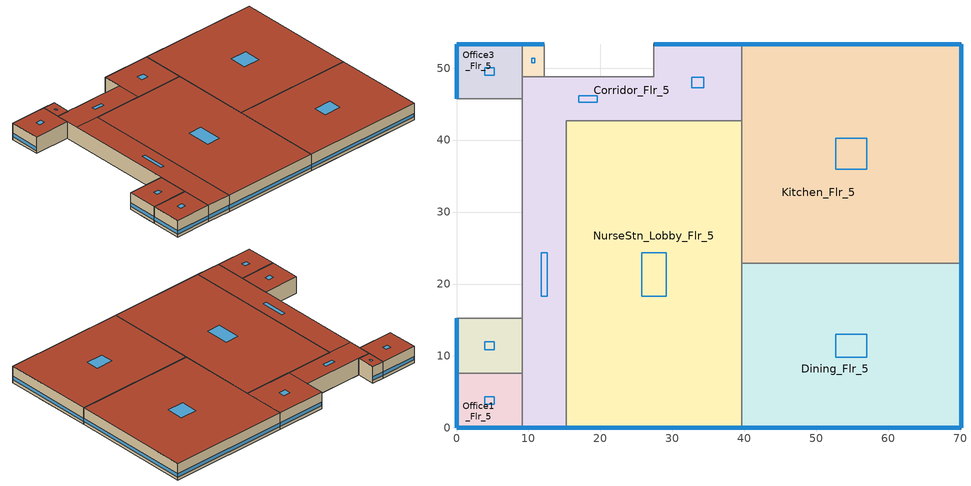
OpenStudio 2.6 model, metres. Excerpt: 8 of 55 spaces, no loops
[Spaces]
Office1_Flr_5
 floor adiabatic (BTAP-Int-Wall): 4.57,7.62 4.57,4.57 0,4.57 0,7.62 z17.07; 9.14,4.57 9.14,0 6.1,0 6.1,4.57 z17.07
 floor to PatRoom6_Flr_4: 6.1,4.57 6.1,0 0,0 0,4.57 z17.07
 floor to Corridor_SE_Flr_4: 9.14,7.62 9.14,4.57 4.57,4.57 4.57,7.62 z17.07
 wall outside: 0,7.62 0,0 9.14,0 z17.07:21.34
 wall adiabatic (BTAP-Int-Wall): 9.14,7.62 0,7.62 z17.07:21.34
 wall to Corridor_Flr_5: 9.14,0 9.14,7.62 z17.07:21.34
 window: 0.03,0 9.12,0 / 0,7.6 0,0.03 z17.83:18.69
 roof outside: 9.14,0 9.14,7.62 0,7.62 0,0 z21.34
 skylight: 5.22,3.27 5.22,4.35 3.93,4.35 3.93,3.27 z21.34
Corridor_Flr_5
 floor adiabatic (BTAP-Int-Wall): 15.24,4.57 15.24,0 9.14,0 9.14,4.57 z17.07; 28.96,53.34 28.96,48.77 27.43,48.77 27.43,53.34 z17.07
 floor to Corridor_SE_Flr_4: 15.24,10.67 15.24,4.57 9.14,4.57 9.14,10.67 z17.07
 floor to Corridor_NW_Flr_4: 39.62,53.34 39.62,42.67 9.14,42.67 9.14,48.77 28.96,48.77 28.96,53.34 z17.07
 floor to Lab_Flr_4: 15.24,33.53 15.24,10.67 9.14,10.67 9.14,33.53 z17.07
 floor to NurseStn_Lobby_Flr_4: 15.24,42.67 15.24,33.53 9.14,33.53 9.14,42.67 z17.07
 wall outside: 39.62,53.34 27.43,53.34 / 9.14,0 15.24,0 z17.07:21.34
 wall adiabatic (BTAP-Int-Wall): 9.14,45.72 9.14,15.24 9.14,7.62 / 27.43,53.34 27.43,48.77 12.19,48.77 9.14,48.77 z17.07:21.34
 wall to Office3_Flr_5: 9.14,48.77 9.14,45.72 z17.07:21.34
 wall to Kitchen_Flr_5: 39.62,42.67 39.62,53.34 z17.07:21.34
 wall to NurseStn_Lobby_Flr_5: 15.24,0 15.24,42.67 39.62,42.67 z17.07:21.34
 window: 9.17,0 15.21,0 / 39.6,53.34 27.46,53.34 z17.83:18.69
 roof outside: 15.24,0 15.24,42.67 9.14,42.67 9.14,0 z21.34; 39.62,42.67 39.62,53.34 27.43,53.34 27.43,42.67 z21.34; 27.43,42.67 27.43,48.77 9.14,48.77 9.14,42.67 z21.34
 skylight: 12.62,18.32 12.62,24.35 11.76,24.35 11.76,18.32 z21.34; 34.39,47.25 34.39,48.76 32.67,48.76 32.67,47.25 z21.34; 19.58,45.29 19.58,46.15 16.99,46.15 16.99,45.29 z21.34
NurseStn_Lobby_Flr_5
 floor to NurseStn_Lobby_Flr_4: 39.62,42.67 39.62,10.67 28.96,10.67 28.96,19.81 15.24,19.81 15.24,42.67 z17.07
 floor to Corridor_SE_Flr_4: 39.62,10.67 39.62,0 28.96,0 28.96,4.57 15.24,4.57 15.24,10.67 z17.07
 floor to Lab_Flr_4: 28.96,19.81 28.96,10.67 15.24,10.67 15.24,19.81 z17.07
 floor adiabatic (BTAP-Int-Wall): 28.96,4.57 28.96,0 15.24,0 15.24,4.57 z17.07
 wall outside: 15.24,0 39.62,0 z17.07:21.34
 wall to Dining_Flr_5: 39.62,0 39.62,22.86 z17.07:21.34
 wall to Kitchen_Flr_5: 39.62,22.86 39.62,42.67 z17.07:21.34
 window: 15.27,0 39.6,0 z17.83:18.69
 roof outside: 39.62,0 39.62,42.67 15.24,42.67 15.24,0 z21.34
 skylight: 29.16,18.32 29.16,24.35 25.71,24.35 25.71,18.32 z21.34
Dining_Flr_5
 floor adiabatic (BTAP-Int-Wall): 70.1,22.86 70.1,8.99 65.53,8.99 65.53,22.86 z17.07; 44.2,4.57 44.2,0 39.62,0 39.62,4.57 z17.07; 70.1,8.99 70.1,4.57 65.53,4.57 65.53,8.99 z17.07; 62.48,4.57 62.48,0 44.2,0 44.2,4.57 z17.07
 floor to Radiology_Flr_4: 60.96,22.86 60.96,19.81 39.62,19.81 39.62,22.86 z17.07
 floor to Corridor_SE_Flr_4: 65.53,22.86 65.53,4.57 39.62,4.57 39.62,10.67 60.96,10.67 60.96,22.86 z17.07
 floor to NurseStn_Lobby_Flr_4: 60.96,19.81 60.96,10.67 39.62,10.67 39.62,19.81 z17.07
 floor to PatRoom2_Flr_4: 70.1,4.57 70.1,0 62.48,0 62.48,4.57 z17.07
 wall outside: 39.62,0 70.1,0 70.1,22.86 z17.07:21.34
 wall to Kitchen_Flr_5: 70.1,22.86 39.62,22.86 z17.07:21.34
 window: 39.65,0 70.08,0 / 70.1,0.03 70.1,22.83 z17.83:18.69
 roof outside: 70.1,0 70.1,22.86 39.62,22.86 39.62,0 z21.34
 skylight: 57.02,9.81 57.02,13.05 52.71,13.05 52.71,9.81 z21.34
Office2_Mult5_Flr_5
 floor adiabatic (BTAP-Int-Wall): 4.57,15.24 4.57,8.99 0,8.99 0,15.24 z17.07; 9.14,10.67 9.14,7.62 4.57,7.62 4.57,10.67 z17.07; 4.57,8.99 4.57,7.62 0,7.62 0,8.99 z17.07; 9.14,15.24 9.14,10.67 4.57,10.67 4.57,15.24 z17.07
 wall outside: 0,15.24 0,7.62 z17.07:21.34
 wall adiabatic (BTAP-Int-Wall): 0,7.62 9.14,7.62 9.14,15.24 0,15.24 z17.07:21.34
 window: 0,15.21 0,7.65 z17.83:18.69
 roof outside: 9.14,7.62 9.14,15.24 0,15.24 0,7.62 z21.34
 skylight: 5.22,10.89 5.22,11.97 3.93,11.97 3.93,10.89 z21.34
Kitchen_Flr_5
 floor to Corridor_NW_Flr_4: 65.53,48.77 65.53,42.67 39.62,42.67 39.62,48.77 z17.07
 floor to Radiology_Flr_4: 60.96,42.67 60.96,22.86 39.62,22.86 39.62,42.67 z17.07
 floor adiabatic (BTAP-Int-Wall): 44.2,53.34 44.2,48.77 39.62,48.77 39.62,53.34 z17.07; 62.48,53.34 62.48,48.77 44.2,48.77 44.2,53.34 z17.07; 70.1,48.77 70.1,22.86 65.53,22.86 65.53,48.77 z17.07
 floor to Corridor_SE_Flr_4: 65.53,42.67 65.53,22.86 60.96,22.86 60.96,42.67 z17.07
 floor to PatRoom4_Flr_4: 70.1,53.34 70.1,48.77 62.48,48.77 62.48,53.34 z17.07
 wall outside: 70.1,22.86 70.1,53.34 39.62,53.34 z17.07:21.34
 window: 70.08,53.34 39.65,53.34 / 70.1,22.89 70.1,53.31 z17.83:18.69
 roof outside: 70.1,22.86 70.1,53.34 39.62,53.34 39.62,22.86 z21.34
 skylight: 57.02,35.94 57.02,40.26 52.71,40.26 52.71,35.94 z21.34
Office3_Flr_5
 floor to PatRoom8_Flr_4: 6.1,53.34 6.1,48.77 0,48.77 0,53.34 z17.07
 floor to Corridor_NW_Flr_4: 9.14,48.77 9.14,45.72 4.57,45.72 4.57,48.77 z17.07
 floor adiabatic (BTAP-Int-Wall): 9.14,53.34 9.14,48.77 6.1,48.77 6.1,53.34 z17.07; 4.57,48.77 4.57,45.72 0,45.72 0,48.77 z17.07
 wall outside: 9.14,53.34 0,53.34 0,45.72 z17.07:21.34
 wall adiabatic (BTAP-Int-Wall): 9.14,48.77 9.14,53.34 / 0,45.72 9.14,45.72 z17.07:21.34
 window: 9.12,53.34 0.03,53.34 / 0,53.31 0,45.75 z17.83:18.69
 roof outside: 9.14,45.72 9.14,53.34 0,53.34 0,45.72 z21.34
 skylight: 5.22,48.99 5.22,50.07 3.93,50.07 3.93,48.99 z21.34
Office4_Mult6_Flr_5
 floor adiabatic (BTAP-Int-Wall): 12.19,53.34 12.19,48.77 9.14,48.77 9.14,53.34 z17.07
 wall outside: 12.19,53.34 9.14,53.34 z17.07:21.34
 wall adiabatic (BTAP-Int-Wall): 9.14,53.34 9.14,48.77 12.19,48.77 12.19,53.34 z17.07:21.34
 window: 12.17,53.34 9.17,53.34 z17.83:18.7
 roof outside: 12.19,48.77 12.19,53.34 9.14,53.34 9.14,48.77 z21.34
 skylight: 10.88,50.73 10.88,51.38 10.45,51.38 10.45,50.73 z21.34
[Building]
Hospital-CAN_QC_Kuujjuaq.AP.719060_CWEC2016.epw created: 2018-10-11 19:45:19 +0000: Default Construction Set=BTAP-Mass at hdd = 8550.0; Standards Number of Stories=6; Standards Number of Above Ground Stories=5; Standards Building Type=Hospital
[Site]
Kuujjuaq AP_QC_CAN: Latitude {deg}=58.1; Longitude {deg}=-68.417; Time Zone {hr}=-5; Elevation {m}=39.9
[ClimateZones]
Climate Zone Institution Name 1=ASHRAE; Climate Zone Document Name 1=ANSI/ASHRAE Standard 169; Climate Zone Document Year 1=2006; Climate Zone Institution Name 2=CEC; Climate Zone Document Name 2=California Climate Zone Descriptions; Climate Zone Document Year 2=1995
[Site:WaterMainsTemperature]
Calculation Method=Correlation; Annual Average Outdoor Air Temperature {C}=-3.825; Maximum Difference In Monthly Average Outdoor Air Temperatures {deltaC}=36
[Site:GroundTemperature:BuildingSurface]
19.527, 19.502, 19.536, 19.598, 20.002, 21.64, 22.225, 22.375, 21.449, 20.121, 19.802, 19.633
[SizingPeriod:DesignDay] Barometric Pressure {Pa}=100847; Sky Clearness=0; Rain Indicator=0; Snow Indicator=0; Day of Month=21; Daylight Saving Time Indicator=0; Humidity Indicating Type=Wetbulb; Dry-Bulb Temperature Range Modifier Type=DefaultMultipliers
Name | Maximum Dry-Bulb Temperature {C} | Daily Dry-Bulb Temperature Range {deltaC} | Humidity Indicating Conditions at Maximum Dry-Bulb | Wind Speed {m/s} | Wind Direction {deg} | Month | Day Type | Solar Model Indicator | ASHRAE Taub | ASHRAE Taud
Kuujjuaq AP Ann Htg 99.6% Condns DB | -36.2 | 0 | -36.2 | 2.2 | 220 | 1 | WinterDesignDay | ASHRAEClearSky
Kuujjuaq AP Ann Clg .4% Condns DB=>MWB | 24.1 | 10.3 | 16.2 | 4 | 210 | 7 | SummerDesignDay | ASHRAETau | 0.364 | 2.418
[Material]
Name | Roughness | Thickness {m} | Conductivity {W/m-K} | Density {kg/m3} | Specific Heat {J/kg-K} | Thermal Absorptance | Solar Absorptance | Visible Absorptance
1/2IN Gypsum | Smooth | 0.0127 | 0.16 | 784.9 | 830 | 0.9 | 0.4 | 0.4
F08 Metal surface; Metal Roof Surface | Smooth | 0.0008 | 45.28 | 7824 | 500 | 0.9 | 0.7 | 0.7
G05 25mm wood | MediumSmooth | 0.0254 | 0.15 | 608 | 1630 | 0.9 | 0.5 | 0.5
100mm Normalweight concrete floor | MediumSmooth | 0.1016 | 2.31 | 2322 | 832
G01 13mm gypsum board | Smooth | 0.0127 | 0.16 | 800 | 1090 | 0.9 | 0.7 | 0.5
4 in. Normalweight Concrete Floor | MediumRough | 0.1016 | 2.31 | 2322 | 832 | 0.9 | 0.7 | 0.7
1IN Stucco 1 | Smooth | 0.0253 | 0.6918 | 1858 | 837 | 0.9 | 0.7 | 0.92
8IN CONCRETE HW RefBldg | Rough | 0.2032 | 1.311 | 2240 | 836.8 | 0.9 | 0.7 | 0.7
6 in. Normalweight Concrete Floor | MediumRough | 0.1524 | 2.31 | 2322 | 832 | 0.9 | 0.7 | 0.7
[Material:NoMass] Roughness=Smooth; Thermal Absorptance=0.9; Solar Absorptance=0.7
Name | Thermal Resistance {m2-K/W} | Visible Absorptance
Typical Carpet Pad | 0.21648 | 0.8
Typical Insulation 1 | 6.78179 | 0.7
Typical Insulation 2 | 5.19354 | 0.7
Typical Insulation 3 | 8.26445 | 0.7
Typical Carpet Pad 2 | 2.57255 | 0.8
Typical Carpet Pad 3 | 4.69593 | 0.8
Typical Insulation 4 | 0.714268 | 0.7
Typical Insulation 5 | 0.714286 | 0.7
[DefaultSurfaceConstructions]
Name | Floor Construction | Wall Construction | Roof Ceiling Construction
Default Surface Constructions 2 | BTAP-Int-Floor | BTAP-Int-Wall | BTAP-Int-Ceiling
BTAP-Mass at hdd = 8550.0 | BTAP-Ext-Floor-Mass:U-0.142 | BTAP-Ext-Wall-Mass:U-0.183 | BTAP-Ext-Roof-Metal:U-0.12099999999999998
BTAP-Mass at hdd = 8550.0 1 | BTAP-Grnd-Floor-Mass:U-0.379 | BTAP-Grnd-Roof-Mass:U-0.21 | BTAP-Grnd-Roof-Mass:U-0.21
[DefaultSubSurfaceConstructions]
Name | Fixed Window Construction | Operable Window Construction | Door Construction | Glass Door Construction | Overhead Door Construction | Skylight Construction | Tubular Daylight Dome Construction | Tubular Daylight Diffuser Construction
Default Sub Surface Constructions 2 | BTAP-Ext-DaylightDiffuser | BTAP-Ext-DaylightDiffuser | BTAP-Int-Door
BTAP-Mass at hdd = 8550.0 | BTAP-Ext-DaylightDiffuser:U=0.140 SHGC=0.600 | BTAP-Ext-DaylightDiffuser:U=0.140 SHGC=0.600 | BTAP-Ext-Door:U-1.4 | BTAP-Ext-DaylightDiffuser:U=0.140 SHGC=0.600 | BTAP-Ext-OverHeadDoor:U-1.4 | BTAP-Ext-DaylightDiffuser:U=0.140 SHGC=0.600 | BTAP-Ext-DaylightDiffuser:U=0.140 SHGC=0.600 | BTAP-Ext-DaylightDiffuser:U=0.140 SHGC=0.600
[WindowMaterial:Blind]
Window Material Blind 1: Slat Width {m}=0.025; Slat Separation {m}=0.01875; Front Side Slat Beam Solar Reflectance=0.5; Back Side Slat Beam Solar Reflectance=0.5; Front Side Slat Diffuse Solar Reflectance=0.5; Back Side Slat Diffuse Solar Reflectance=0.5; Slat Beam Visible Transmittance=0
[Construction]
BTAP-Int-Floor: 100mm Normalweight concrete floor, Typical Carpet Pad
BTAP-Int-Wall: G01 13mm gypsum board, G01 13mm gypsum board
BTAP-Int-Ceiling: Typical Carpet Pad, 100mm Normalweight concrete floor
BTAP-Ext-DaylightDiffuser: SimpleGlazing
BTAP-Int-Door: G05 25mm wood
BTAP-Ext-Floor-Mass:U-0.142: Typical Insulation 1, 4 in. Normalweight Concrete Floor, Typical Carpet Pad
BTAP-Ext-Wall-Mass:U-0.183: 1IN Stucco 1, 8IN CONCRETE HW RefBldg, Typical Insulation 2, 1/2IN Gypsum
BTAP-Ext-Roof-Metal:U-0.12099999999999998: Metal Roof Surface, Typical Insulation 3
BTAP-Grnd-Floor-Mass:U-0.379: 6 in. Normalweight Concrete Floor, Typical Carpet Pad 2
BTAP-Grnd-Roof-Mass:U-0.21: 6 in. Normalweight Concrete Floor, Typical Carpet Pad 3
BTAP-Ext-Door:U-1.4: F08 Metal surface, Typical Insulation 4
BTAP-Ext-OverHeadDoor:U-1.4: Typical Insulation 5
BTAP-Ext-DaylightDiffuser:U=0.140 SHGC=0.600: SimpleGlazing:U=0.140 SHGC=0.600
[DefaultConstructionSet]
BTAP-Mass at hdd = 8550.0: Default Exterior Surface Constructions=BTAP-Mass at hdd = 8550.0; Default Interior Surface Constructions=Default Surface Constructions 2; Default Ground Contact Surface Constructions=BTAP-Mass at hdd = 8550.0 1; Default Exterior SubSurface Constructions=BTAP-Mass at hdd = 8550.0; Default Interior SubSurface Constructions=Default Sub Surface Constructions 2; Interior Partition Construction=BTAP-Int-Door
[WindowMaterial:SimpleGlazingSystem] Solar Heat Gain Coefficient=0.6; Visible Transmittance=0.21
Name | U-Factor {W/m2-K}
SimpleGlazing | 2.2
SimpleGlazing:U=0.140 SHGC=0.600 | 1.4
[DesignSpecification:OutdoorAir] Outdoor Air Method=Sum; Outdoor Air Flow per Person {m3/s-person}=0; Outdoor Air Flow Rate {m3/s}=0; Outdoor Air Flow Air Changes per Hour {1/hr}=0
Name | Outdoor Air Flow per Floor Area {m3/s-m2}
Space Function Corridor/Transition area - hospital-sch-B Ventilation | 0.0003048
Space Function Dining area - bar lounge/leisure dining Ventilation | 0.0035814
Space Function Food preparation area Ventilation | 0.0013716
Space Function Health care facility nurses station Ventilation | 0.001524
Space Function Office enclosed > 25 m2 Ventilation | 0.00042164
[ThermostatSetpoint:DualSetpoint]
Name | Heating Setpoint Temperature Schedule | Cooling Setpoint Temperature Schedule
Space Function Corridor/Transition area - hospital-sch-B Thermostat 14; Space Function Food preparation area Thermostat 2; Space Function Dining area - bar lounge/leisure dining Thermostat 2 | NECB-B-Thermostat Setpoint-Heating | NECB-B-Thermostat Setpoint-Cooling
Space Function Health care facility nurses station Thermostat 12 | NECB-H-Thermostat Setpoint-Heating | NECB-H-Thermostat Setpoint-Cooling
Space Function Office enclosed > 25 m2 Thermostat 9; Space Function Office enclosed > 25 m2 Thermostat 10; Space Function Office enclosed > 25 m2 Thermostat 11; Space Function Office enclosed > 25 m2 Thermostat 12 | NECB-A-Thermostat Setpoint-Heating | NECB-A-Thermostat Setpoint-Cooling
[ShadingControl]
Shading Control 1: Shading Type=InteriorBlind; Shading Device Material=Window Material Blind 1
[BuildingStory] Nominal Z Coordinate {m}=0; Nominal Floor to Floor Height {m}=4.2672
Building Story 6; Building Story 7
[Space] Building Story=Building Story 7
Name | Space Type | Thermal Zone
Office1_Flr_5 | Space Function Office enclosed > 25 m2 | Sp-Office1_Flr_5 Sys-6 Flr-7 Sch-A HPlcmt-south ZN
Corridor_Flr_5 | Space Function Corridor/Transition area - hospital-sch-B | Sp-Corridor_Flr_5 Sys-3 Flr-7 Sch-B HPlcmt-north ZN
NurseStn_Lobby_Flr_5 | Space Function Health care facility nurses station | Sp-NurseStn_Lobby_Flr_5 Sys-3 Flr-7 Sch-H HPlcmt-south ZN
Dining_Flr_5 | Space Function Dining area - bar lounge/leisure dining | Sp-Dining_Flr_5 Sys-3 Flr-7 Sch-B HPlcmt-south ZN
Office2_Mult5_Flr_5 | Space Function Office enclosed > 25 m2 | Sp-Office2_Mult5_Flr_5 Sys-6 Flr-7 Sch-A HPlcmt-west ZN
Kitchen_Flr_5 | Space Function Food preparation area | Sp-Kitchen_Flr_5 Sys-3 Flr-7 Sch-B HPlcmt-north ZN
Office3_Flr_5 | Space Function Office enclosed > 25 m2 | Sp-Office3_Flr_5 Sys-6 Flr-7 Sch-A HPlcmt-north ZN
Office4_Mult6_Flr_5 | Space Function Office enclosed > 25 m2 | Sp-Office4_Mult6_Flr_5 Sys-6 Flr-7 Sch-A HPlcmt-north ZN
[SpaceType] Standards Building Type=Space Function
Name | Default Schedule Set | Design Specification Outdoor Air Object | Standards Space Type
Space Function Corridor/Transition area - hospital-sch-B | Space Function Corridor/Transition area - hospital-sch-B Schedule Set | Space Function Corridor/Transition area - hospital-sch-B Ventilation | Corridor/Transition area - hospital-sch-B
Space Function Dining area - bar lounge/leisure dining | Space Function Dining area - bar lounge/leisure dining Schedule Set | Space Function Dining area - bar lounge/leisure dining Ventilation | Dining area - bar lounge/leisure dining
Space Function Health care facility nurses station | Space Function Health care facility nurses station Schedule Set | Space Function Health care facility nurses station Ventilation | Health care facility nurses station
Space Function Food preparation area | Space Function Food preparation area Schedule Set | Space Function Food preparation area Ventilation | Food preparation area
Space Function Office enclosed > 25 m2 | Space Function Office enclosed > 25 m2 Schedule Set | Space Function Office enclosed > 25 m2 Ventilation | Office enclosed > 25 m2
[People:Definition] Number of People Calculation Method=People/Area; Fraction Radiant=0.3
Name | People per Space Floor Area {person/m2}
Space Function Corridor/Transition area - hospital-sch-B People Definition | 0.0100036
Space Function Dining area - bar lounge/leisure dining People Definition | 0.100036
Space Function Food preparation area People Definition; Space Function Health care facility nurses station People Definition; Space Function Office enclosed > 25 m2 People Definition | 0.0500182
[People] Work Efficiency Schedule=Work Efficiency Schedule; Clothing Insulation Schedule=Clothing Schedule; Air Velocity Schedule=Air Velocity Schedule; Multiplier=1
Name | People Definition | Space or SpaceType
Space Function Corridor/Transition area - hospital-sch-B People | Space Function Corridor/Transition area - hospital-sch-B People Definition | Space Function Corridor/Transition area - hospital-sch-B
Space Function Dining area - bar lounge/leisure dining People | Space Function Dining area - bar lounge/leisure dining People Definition | Space Function Dining area - bar lounge/leisure dining
Space Function Food preparation area People | Space Function Food preparation area People Definition | Space Function Food preparation area
Space Function Health care facility nurses station People | Space Function Health care facility nurses station People Definition | Space Function Health care facility nurses station
Space Function Office enclosed > 25 m2 People | Space Function Office enclosed > 25 m2 People Definition | Space Function Office enclosed > 25 m2
[Lights:Definition] Design Level Calculation Method=Watts/Area; Fraction Radiant=0.5; Fraction Visible=0.2
Name | Watts per Space Floor Area {W/m2}
Space Function Corridor/Transition area - hospital-sch-B Lights Definition | 9.89991
Space Function Dining area - bar lounge/leisure dining Lights Definition; Space Function Office enclosed > 25 m2 Lights Definition | 9.99992
Space Function Food preparation area Lights Definition | 11.3999
Space Function Health care facility nurses station Lights Definition | 8.69993
[Lights] Fraction Replaceable=1
Name | Lights Definition | Space or SpaceType
Space Function Corridor/Transition area - hospital-sch-B Lights | Space Function Corridor/Transition area - hospital-sch-B Lights Definition | Space Function Corridor/Transition area - hospital-sch-B
Space Function Dining area - bar lounge/leisure dining Lights | Space Function Dining area - bar lounge/leisure dining Lights Definition | Space Function Dining area - bar lounge/leisure dining
Space Function Food preparation area Lights | Space Function Food preparation area Lights Definition | Space Function Food preparation area
Space Function Health care facility nurses station Lights | Space Function Health care facility nurses station Lights Definition | Space Function Health care facility nurses station
Space Function Office enclosed > 25 m2 Lights | Space Function Office enclosed > 25 m2 Lights Definition | Space Function Office enclosed > 25 m2
[DefaultScheduleSet] People Activity Level Schedule=NECB-Activity; Infiltration Schedule=Always On
Name | Number of People Schedule | Lighting Schedule | Electric Equipment Schedule
Space Function Corridor/Transition area - hospital-sch-B Schedule Set; Space Function Dining area - bar lounge/leisure dining Schedule Set; Space Function Food preparation area Schedule Set | NECB-B-Occupancy | NECB-B-Occupancy-NECB-B-Lighting-0.0-0.0-0.67-Light Ruleset | NECB-B-Electric-Equipment
Space Function Health care facility nurses station Schedule Set | NECB-H-Occupancy | NECB-H-Occupancy-NECB-H-Lighting-0.0-0.0-0.67-Light Ruleset | NECB-H-Electric-Equipment
Space Function Office enclosed > 25 m2 Schedule Set | NECB-A-Occupancy | NECB-A-Occupancy-NECB-A-Lighting-0.3-0.1-0.67-Light Ruleset | NECB-A-Electric-Equipment
[ElectricEquipment:Definition] Design Level Calculation Method=Watts/Area; Fraction Radiant=0.5
Name | Watts per Space Floor Area {W/m2}
Space Function Dining area - bar lounge/leisure dining Elec Equip Definition | 1.00036
Space Function Food preparation area Elec Equip Definition | 10.0036
Space Function Health care facility nurses station Elec Equip Definition | 2.50091
Space Function Office enclosed > 25 m2 Elec Equip Definition | 7.50273
[ElectricEquipment]
Name | Electric Equipment Definition | Space or SpaceType
Space Function Dining area - bar lounge/leisure dining Elec Equip | Space Function Dining area - bar lounge/leisure dining Elec Equip Definition | Space Function Dining area - bar lounge/leisure dining
Space Function Food preparation area Elec Equip | Space Function Food preparation area Elec Equip Definition | Space Function Food preparation area
Space Function Health care facility nurses station Elec Equip | Space Function Health care facility nurses station Elec Equip Definition | Space Function Health care facility nurses station
Space Function Office enclosed > 25 m2 Elec Equip | Space Function Office enclosed > 25 m2 Elec Equip Definition | Space Function Office enclosed > 25 m2
[SpaceInfiltration:DesignFlowRate] Schedule=Always On Discrete; Design Flow Rate Calculation Method=Flow/ExteriorArea; Flow per Exterior Surface Area {m3/s-m2}=0.00025; Constant Term Coefficient=0; Temperature Term Coefficient=0; Velocity Term Coefficient=0.224; Velocity Squared Term Coefficient=0
Name | Space or SpaceType
Corridor_Flr_5 Infiltration | Corridor_Flr_5
Dining_Flr_5 Infiltration | Dining_Flr_5
Kitchen_Flr_5 Infiltration | Kitchen_Flr_5
NurseStn_Lobby_Flr_5 Infiltration | NurseStn_Lobby_Flr_5
Office1_Flr_5 Infiltration | Office1_Flr_5
Office2_Mult5_Flr_5 Infiltration | Office2_Mult5_Flr_5
Office3_Flr_5 Infiltration | Office3_Flr_5
Office4_Mult6_Flr_5 Infiltration | Office4_Mult6_Flr_5
[ThermalZone] Use Ideal Air Loads=No
Name | Thermostat | Multiplier
Sp-Corridor_Flr_5 Sys-3 Flr-7 Sch-B HPlcmt-north ZN | Space Function Corridor/Transition area - hospital-sch-B Thermostat 14
Sp-Kitchen_Flr_5 Sys-3 Flr-7 Sch-B HPlcmt-north ZN | Space Function Food preparation area Thermostat 2
Sp-Dining_Flr_5 Sys-3 Flr-7 Sch-B HPlcmt-south ZN | Space Function Dining area - bar lounge/leisure dining Thermostat 2
Sp-NurseStn_Lobby_Flr_5 Sys-3 Flr-7 Sch-H HPlcmt-south ZN | Space Function Health care facility nurses station Thermostat 12
Sp-Office3_Flr_5 Sys-6 Flr-7 Sch-A HPlcmt-north ZN | Space Function Office enclosed > 25 m2 Thermostat 9
Sp-Office4_Mult6_Flr_5 Sys-6 Flr-7 Sch-A HPlcmt-north ZN | Space Function Office enclosed > 25 m2 Thermostat 10 | 6
Sp-Office2_Mult5_Flr_5 Sys-6 Flr-7 Sch-A HPlcmt-west ZN | Space Function Office enclosed > 25 m2 Thermostat 11 | 5
Sp-Office1_Flr_5 Sys-6 Flr-7 Sch-A HPlcmt-south ZN | Space Function Office enclosed > 25 m2 Thermostat 12
[HeatExchanger:AirToAir:SensibleAndLatent] Availability Schedule=Always On Discrete; Nominal Supply Air Flow Rate {m3/s}=autosize; Sensible Effectiveness at 100% Heating Air Flow=0.5; Latent Effectiveness at 100% Heating Air Flow=0.5; Sensible Effectiveness at 75% Heating Air Flow=0.5; Latent Effectiveness at 75% Heating Air Flow=0.5; Sensible Effectiveness at 100% Cooling Air Flow=0.5; Latent Effectiveness at 100% Cooling Air Flow=0.5; Sensible Effectiveness at 75% Cooling Air Flow=0.5; Latent Effectiveness at 75% Cooling Air Flow=0.5; Supply Air Outlet Temperature Control=Yes; Heat Exchanger Type=Rotary; Frost Control Type=ExhaustOnly; Threshold Temperature {C}=-23.3; Initial Defrost Time Fraction=0.167; Rate of Defrost Time Fraction Increase {1/K}=1.44; Economizer Lockout=Yes
Name | Nominal Electric Power {W}
Sp-Basement Sys-3 Flr-1 Sch-A HPlcmt-north ZN NECB System 3 PSZ ERV | 5910.71
Sp-Corridor_Flr_1 Sys-3 Flr-2 Sch-B HPlcmt-north ZN NECB System 3 PSZ ERV; Sp-Corridor_Flr_2 Sys-3 Flr-3 Sch-B HPlcmt-north ZN NECB System 3 PSZ ERV | 174.444
Sp-Corridor_Flr_5 Sys-3 Flr-7 Sch-B HPlcmt-north ZN NECB System 3 PSZ ERV | 159.714
Sp-Corridor_NW_Flr_3 Sys-3 Flr-4 Sch-B HPlcmt-north ZN NECB System 3 PSZ ERV; Sp-Corridor_NW_Flr_4 Sys-3 Flr-5 Sch-B HPlcmt-north ZN NECB System 3 PSZ ERV; Sp-Corridor_SE_Flr_3 Sys-3 Flr-4 Sch-B HPlcmt-south ZN NECB System 3 PSZ ERV; Sp-Corridor_SE_Flr_4 Sys-3 Flr-5 Sch-B HPlcmt-south ZN NECB System 3 PSZ ERV | 173.936
Sp-Dining_Flr_5 Sys-3 Flr-7 Sch-B HPlcmt-south ZN NECB System 3 PSZ ERV | 1840.47
Sp-ER_Exam1_Mult4_Flr_1 Sys-3 Flr-2 Sch-H HPlcmt-south ZN NECB System 3 PSZ ERV; Sp-ER_Exam3_Mult4_Flr_1 Sys-3 Flr-2 Sch-H HPlcmt-east ZN NECB System 3 PSZ ERV; Sp-ER_Triage_Mult4_Flr_1 Sys-3 Flr-2 Sch-H HPlcmt-north ZN NECB System 3 PSZ ERV | 415.712
Sp-ER_NurseStn_Lobby_Flr_1 Sys-3 Flr-2 Sch-H HPlcmt-east ZN NECB System 3 PSZ ERV | 1401.1
Sp-ER_Trauma1_Flr_1 Sys-3 Flr-2 Sch-H HPlcmt-south ZN NECB System 3 PSZ ERV; Sp-ER_Trauma2_Flr_1 Sys-3 Flr-2 Sch-H HPlcmt-north ZN NECB System 3 PSZ ERV | 141.428
Sp-ICU_Flr_2 Sys-3 Flr-3 Sch-H HPlcmt-south ZN NECB System 3 PSZ ERV | 2077.18
Sp-ICU_NurseStn_Lobby_Flr_2 Sys-3 Flr-3 Sch-H HPlcmt-core ZN NECB System 3 PSZ ERV | 781.278
Sp-IC_PatRoom1_Mult5_Flr_2 Sys-3 Flr-3 Sch-H HPlcmt-north ZN NECB System 3 PSZ ERV | 164.285
Sp-IC_PatRoom2_Flr_2 Sys-3 Flr-3 Sch-H HPlcmt-north ZN NECB System 3 PSZ ERV; Sp-PatRoom6_Flr_3 Sys-3 Flr-4 Sch-H HPlcmt-south ZN NECB System 3 PSZ ERV; Sp-PatRoom6_Flr_4 Sys-3 Flr-5 Sch-H HPlcmt-south ZN NECB System 3 PSZ ERV; Sp-PatRoom8_Flr_3 Sys-3 Flr-4 Sch-H HPlcmt-north ZN NECB System 3 PSZ ERV; Sp-PatRoom8_Flr_4 Sys-3 Flr-5 Sch-H HPlcmt-north ZN NECB System 3 PSZ ERV | 80.476
Sp-IC_PatRoom3_Mult6_Flr_2 Sys-3 Flr-3 Sch-H HPlcmt-west ZN NECB System 3 PSZ ERV | 187.142
Sp-Kitchen_Flr_5 Sys-3 Flr-7 Sch-B HPlcmt-north ZN NECB System 3 PSZ ERV; Sp-OR2_Mult5_Flr_2 Sys-3 Flr-3 Sch-H HPlcmt-east ZN NECB System 3 PSZ ERV | 964.28
Sp-Lab_Flr_3 Sys-3 Flr-4 Sch-A HPlcmt-core ZN NECB System 3 PSZ ERV; Sp-Lab_Flr_4 Sys-3 Flr-5 Sch-A HPlcmt-core ZN NECB System 3 PSZ ERV | 464.982
Sp-NurseStn_Lobby_Flr_3 Sys-3 Flr-4 Sch-H HPlcmt-core ZN NECB System 3 PSZ ERV; Sp-NurseStn_Lobby_Flr_4 Sys-3 Flr-5 Sch-H HPlcmt-core ZN NECB System 3 PSZ ERV | 1040.47
Sp-NurseStn_Lobby_Flr_5 Sys-3 Flr-7 Sch-H HPlcmt-south ZN NECB System 3 PSZ ERV | 1187.77
Sp-OR1_Flr_2 Sys-3 Flr-3 Sch-H HPlcmt-north ZN NECB System 3 PSZ ERV; Sp-OR3_Flr_2 Sys-3 Flr-3 Sch-H HPlcmt-north ZN NECB System 3 PSZ ERV | 232.856
Sp-OR4_Flr_2 Sys-3 Flr-3 Sch-H HPlcmt-core ZN NECB System 3 PSZ ERV | 781.424
Sp-OR_NurseStn_Lobby_Flr_2 Sys-3 Flr-3 Sch-H HPlcmt-south ZN NECB System 3 PSZ ERV | 1157.29
Sp-PatRoom1_Mult10_Flr_3 Sys-3 Flr-4 Sch-H HPlcmt-south ZN NECB System 3 PSZ ERV; Sp-PatRoom1_Mult10_Flr_4 Sys-3 Flr-5 Sch-H HPlcmt-south ZN NECB System 3 PSZ ERV; Sp-PatRoom5_Mult10_Flr_3 Sys-3 Flr-4 Sch-H HPlcmt-north ZN NECB System 3 PSZ ERV; Sp-PatRoom5_Mult10_Flr_4 Sys-3 Flr-5 Sch-H HPlcmt-north ZN NECB System 3 PSZ ERV | 278.57
Sp-PatRoom2_Flr_3 Sys-3 Flr-4 Sch-H HPlcmt-south ZN NECB System 3 PSZ ERV; Sp-PatRoom2_Flr_4 Sys-3 Flr-5 Sch-H HPlcmt-south ZN NECB System 3 PSZ ERV; Sp-PatRoom4_Flr_3 Sys-3 Flr-4 Sch-H HPlcmt-north ZN NECB System 3 PSZ ERV; Sp-PatRoom4_Flr_4 Sys-3 Flr-5 Sch-H HPlcmt-north ZN NECB System 3 PSZ ERV | 88.095
Sp-PatRoom3_Mult10_Flr_3 Sys-3 Flr-4 Sch-H HPlcmt-east ZN NECB System 3 PSZ ERV; Sp-PatRoom3_Mult10_Flr_4 Sys-3 Flr-5 Sch-H HPlcmt-east ZN NECB System 3 PSZ ERV; Sp-PatRoom7_Mult10_Flr_3 Sys-3 Flr-4 Sch-H HPlcmt-west ZN NECB System 3 PSZ ERV; Sp-PatRoom7_Mult10_Flr_4 Sys-3 Flr-5 Sch-H HPlcmt-west ZN NECB System 3 PSZ ERV | 270.971
Sp-PhysTherapy_Flr_3 Sys-3 Flr-4 Sch-C HPlcmt-core ZN NECB System 3 PSZ ERV; Sp-Radiology_Flr_4 Sys-3 Flr-5 Sch-H HPlcmt-core ZN NECB System 3 PSZ ERV | 849.995
VAV with Reheat ERV | 517.249
VAV with Reheat 1 ERV | 222.828
[SetpointManager:OutdoorAirPretreat] Minimum Setpoint Temperature {C}=-99; Maximum Setpoint Temperature {C}=99; Minimum Setpoint Humidity Ratio {kgWater/kgDryAir}=1e-05; Maximum Setpoint Humidity Ratio {kgWater/kgDryAir}=1
Setpoint Manager Outdoor Air Pretreat 1; Setpoint Manager Outdoor Air Pretreat 2; Setpoint Manager Outdoor Air Pretreat 3; Setpoint Manager Outdoor Air Pretreat 4; Setpoint Manager Outdoor Air Pretreat 5; Setpoint Manager Outdoor Air Pretreat 6; Setpoint Manager Outdoor Air Pretreat 7; Setpoint Manager Outdoor Air Pretreat 8; Setpoint Manager Outdoor Air Pretreat 9; Setpoint Manager Outdoor Air Pretreat 10; Setpoint Manager Outdoor Air Pretreat 11; Setpoint Manager Outdoor Air Pretreat 12; Setpoint Manager Outdoor Air Pretreat 13; Setpoint Manager Outdoor Air Pretreat 14; Setpoint Manager Outdoor Air Pretreat 15; Setpoint Manager Outdoor Air Pretreat 16; Setpoint Manager Outdoor Air Pretreat 17; Setpoint Manager Outdoor Air Pretreat 18; Setpoint Manager Outdoor Air Pretreat 19; Setpoint Manager Outdoor Air Pretreat 20; Setpoint Manager Outdoor Air Pretreat 21; Setpoint Manager Outdoor Air Pretreat 22; Setpoint Manager Outdoor Air Pretreat 23; Setpoint Manager Outdoor Air Pretreat 24; Setpoint Manager Outdoor Air Pretreat 25; Setpoint Manager Outdoor Air Pretreat 26; Setpoint Manager Outdoor Air Pretreat 27; Setpoint Manager Outdoor Air Pretreat 28; Setpoint Manager Outdoor Air Pretreat 29; Setpoint Manager Outdoor Air Pretreat 30; Setpoint Manager Outdoor Air Pretreat 31; Setpoint Manager Outdoor Air Pretreat 32; Setpoint Manager Outdoor Air Pretreat 33; Setpoint Manager Outdoor Air Pretreat 34; Setpoint Manager Outdoor Air Pretreat 35; Setpoint Manager Outdoor Air Pretreat 36; Setpoint Manager Outdoor Air Pretreat 37; Setpoint Manager Outdoor Air Pretreat 38; Setpoint Manager Outdoor Air Pretreat 39; Setpoint Manager Outdoor Air Pretreat 40; Setpoint Manager Outdoor Air Pretreat 41; Setpoint Manager Outdoor Air Pretreat 42; Setpoint Manager Outdoor Air Pretreat 43; Setpoint Manager Outdoor Air Pretreat 44; Setpoint Manager Outdoor Air Pretreat 45; Setpoint Manager Outdoor Air Pretreat 46; Setpoint Manager Outdoor Air Pretreat 47; Setpoint Manager Outdoor Air Pretreat 48; Setpoint Manager Outdoor Air Pretreat 49; Setpoint Manager Outdoor Air Pretreat 50; Setpoint Manager Outdoor Air Pretreat 51
[AvailabilityManager:NightCycle] Control Type=CycleOnAny; Thermostat Tolerance {deltaC}=1; Cycling Run Time {s}=3600
Availability Manager Night Cycle 1; Availability Manager Night Cycle 2; Availability Manager Night Cycle 3; Availability Manager Night Cycle 4; Availability Manager Night Cycle 5; Availability Manager Night Cycle 6; Availability Manager Night Cycle 7; Availability Manager Night Cycle 8; Availability Manager Night Cycle 9; Availability Manager Night Cycle 10; Availability Manager Night Cycle 11; Availability Manager Night Cycle 12; Availability Manager Night Cycle 13; Availability Manager Night Cycle 14; Availability Manager Night Cycle 15; Availability Manager Night Cycle 16; Availability Manager Night Cycle 17; Availability Manager Night Cycle 18; Availability Manager Night Cycle 19; Availability Manager Night Cycle 20; Availability Manager Night Cycle 21; Availability Manager Night Cycle 22; Availability Manager Night Cycle 23; Availability Manager Night Cycle 24; Availability Manager Night Cycle 25; Availability Manager Night Cycle 26; Availability Manager Night Cycle 27; Availability Manager Night Cycle 28; Availability Manager Night Cycle 29; Availability Manager Night Cycle 30; Availability Manager Night Cycle 31; Availability Manager Night Cycle 32; Availability Manager Night Cycle 33; Availability Manager Night Cycle 34; Availability Manager Night Cycle 35; Availability Manager Night Cycle 36; Availability Manager Night Cycle 37
[Schedule:Ruleset]
Clothing Schedule: Default Day Schedule=Clothing Schedule Default Winter Clothes
Air Velocity Schedule: Default Day Schedule=Air Velocity Schedule Default
Work Efficiency Schedule: Default Day Schedule=Work Efficiency Schedule Default
NECB-B-Occupancy: Default Day Schedule=NECB-B-Occupancy Default
NECB-Activity: Default Day Schedule=NECB-Activity Default; Summer Design Day Schedule=NECB-Activity Summer Design Day; Winter Design Day Schedule=NECB-Activity Winter Design Day
NECB-B-Occupancy-NECB-B-Lighting-0.0-0.0-0.67-Light Ruleset: Default Day Schedule=NECB-B-Occupancy-NECB-B-Lighting-0.0-0.0-0.67-Light Default
NECB-B-Electric-Equipment: Default Day Schedule=NECB-B-Electric-Equipment Default
Always On: Default Day Schedule=Always On Default
NECB-B-Thermostat Setpoint-Heating: Default Day Schedule=NECB-B-Thermostat Setpoint-Heating Default
NECB-B-Thermostat Setpoint-Cooling: Default Day Schedule=NECB-B-Thermostat Setpoint-Cooling Default
NECB-H-Occupancy: Default Day Schedule=NECB-H-Occupancy Default
NECB-H-Occupancy-NECB-H-Lighting-0.0-0.0-0.67-Light Ruleset: Default Day Schedule=NECB-H-Occupancy-NECB-H-Lighting-0.0-0.0-0.67-Light Default
NECB-H-Electric-Equipment: Default Day Schedule=NECB-H-Electric-Equipment Default
NECB-H-Thermostat Setpoint-Heating: Default Day Schedule=NECB-H-Thermostat Setpoint-Heating Default
NECB-H-Thermostat Setpoint-Cooling: Default Day Schedule=NECB-H-Thermostat Setpoint-Cooling Default
NECB-A-Occupancy: Default Day Schedule=NECB-A-Occupancy Default
NECB-A-Electric-Equipment: Default Day Schedule=NECB-A-Electric-Equipment Default
NECB-A-Thermostat Setpoint-Heating: Default Day Schedule=NECB-A-Thermostat Setpoint-Heating Default
NECB-A-Thermostat Setpoint-Cooling: Default Day Schedule=NECB-A-Thermostat Setpoint-Cooling Default
NECB-A-Occupancy-NECB-A-Lighting-0.3-0.1-0.67-Light Ruleset: Default Day Schedule=NECB-A-Occupancy-NECB-A-Lighting-0.3-0.1-0.67-Light Default
[Schedule:Day]
Clothing Schedule Default Winter Clothes; Always On Default: 24, 0, 1
Clothing Schedule Summer Clothes: 24, 0, 0.5
Air Velocity Schedule Default; NECB-A-Electric-Equipment Sat Day; NECB-A-Electric-Equipment Sun|Hol Day: 24, 0, 0.2
Work Efficiency Schedule Default; NECB-A-Occupancy Sat Day; NECB-A-Occupancy Sun|Hol Day: 24, 0, 0
NECB-B-Occupancy Default; NECB-B-Occupancy Default|Wkdy Day: 1, 0, 0.3, 2, 0, 0.1, 9, 0, 0, 10, 0, 0.1, 11, 0, 0.2, 12, 0, 0.5, 13, 0, 0.9, 14, 0, 0.8, 15, 0, 0.5, 17, 0, 0.2, 18, 0, 0.3, 19, 0, 0.6, 22, 0, 0.9, 23, 0, 0.6, 24, 0, 0.4
NECB-B-Occupancy Sat Day: 1, 0, 0.5, 2, 0, 0.3, 9, 0, 0, 10, 0, 0.1, 11, 0, 0.2, 12, 0, 0.5, 13, 0, 0.9, 14, 0, 0.8, 15, 0, 0.5, 17, 0, 0.2, 18, 0, 0.3, 19, 0, 0.6, 22, 0, 0.9, 24, 0, 0.6
NECB-B-Occupancy Sun|Hol Day: 1, 0, 0.1, 2, 0, 0.3, 10, 0, 0, 11, 0, 0.1, 12, 0, 0.4, 14, 0, 0.5, 15, 0, 0.4, 18, 0, 0.2, 19, 0, 0.5, 21, 0, 0.7, 22, 0, 0.5, 23, 0, 0.3, 24, 0, 0.1
NECB-Activity Default; NECB-Activity Winter Design Day; NECB-Activity Summer Design Day: 24, 0, 130
NECB-B-Occupancy-NECB-B-Lighting-0.0-0.0-0.67-Light Default; NECB-B-Occupancy-NECB-B-Lighting-0.0-0.0-0.67-Default|Wkdy-Light Day; NECB-B-Occupancy-NECB-B-Lighting-0.0-0.0-0.67-Sat-Light Day; NECB-B-Electric-Equipment Default; NECB-B-Electric-Equipment Default|Wkdy Day; NECB-B-Electric-Equipment Sat Day: 1, 0, 0.9, 2, 0, 0.5, 9, 0, 0.1, 10, 0, 0.5, 11, 0, 0.7, 24, 0, 0.9
NECB-B-Occupancy-NECB-B-Lighting-0.0-0.0-0.67-Sun|Hol-Light Day; NECB-B-Electric-Equipment Sun|Hol Day: 2, 0, 0.5, 10, 0, 0.1, 11, 0, 0.5, 23, 0, 0.9, 24, 0, 0.5
NECB-B-Thermostat Setpoint-Heating Default; NECB-B-Thermostat Setpoint-Heating Default|Wkdy Day; NECB-B-Thermostat Setpoint-Heating Sat Day: 2, 0, 22, 8, 0, 18, 9, 0, 20, 24, 0, 22
NECB-B-Thermostat Setpoint-Heating Sun|Hol Day: 1, 0, 18, 2, 0, 22, 9, 0, 18, 10, 0, 20, 23, 0, 22, 24, 0, 18
NECB-B-Thermostat Setpoint-Cooling Default; NECB-B-Thermostat Setpoint-Cooling Default|Wkdy Day; NECB-B-Thermostat Setpoint-Cooling Sat Day: 1, 0, 24, 8, 0, 35, 24, 0, 24
NECB-B-Thermostat Setpoint-Cooling Sun|Hol Day: 9, 0, 35, 23, 0, 24, 24, 0, 35
NECB-H-Occupancy Default; NECB-H-Occupancy Default|Wkdy Day; NECB-H-Occupancy Sat Day; NECB-H-Occupancy Sun|Hol Day; NECB-H-Occupancy-NECB-H-Lighting-0.0-0.0-0.67-Light Default; NECB-H-Occupancy-NECB-H-Lighting-0.0-0.0-0.67-Default|Wkdy-Light Day; NECB-H-Occupancy-NECB-H-Lighting-0.0-0.0-0.67-Sat-Light Day; NECB-H-Occupancy-NECB-H-Lighting-0.0-0.0-0.67-Sun|Hol-Light Day; NECB-H-Electric-Equipment Default; NECB-H-Electric-Equipment Default|Wkdy Day; NECB-H-Electric-Equipment Sat Day; NECB-H-Electric-Equipment Sun|Hol Day: 24, 0, 0.9
NECB-H-Thermostat Setpoint-Heating Default; NECB-H-Thermostat Setpoint-Heating Default|Wkdy Day; NECB-H-Thermostat Setpoint-Heating Sat Day; NECB-H-Thermostat Setpoint-Heating Sun|Hol Day: 1, 0, 22, 7, 0, 18, 8, 0, 20, 24, 0, 22
NECB-H-Thermostat Setpoint-Cooling Default; NECB-H-Thermostat Setpoint-Cooling Default|Wkdy Day; NECB-H-Thermostat Setpoint-Cooling Sat Day; NECB-H-Thermostat Setpoint-Cooling Sun|Hol Day: 24, 0, 24
NECB-A-Occupancy Default; NECB-A-Occupancy Default|Wkdy Day: 7, 0, 0, 8, 0, 0.1, 9, 0, 0.7, 12, 0, 0.9, 14, 0, 0.5, 17, 0, 0.9, 18, 0, 0.7, 19, 0, 0.3, 23, 0, 0.1, 24, 0, 0
NECB-A-Electric-Equipment Default; NECB-A-Electric-Equipment Default|Wkdy Day: 7, 0, 0.2, 8, 0, 0.3, 9, 0, 0.8, 18, 0, 0.9, 19, 0, 0.5, 21, 0, 0.3, 24, 0, 0.2
NECB-A-Thermostat Setpoint-Heating Default; NECB-A-Thermostat Setpoint-Heating Default|Wkdy Day: 6, 0, 18, 7, 0, 20, 21, 0, 22, 24, 0, 18
NECB-A-Thermostat Setpoint-Heating Sat Day; NECB-A-Thermostat Setpoint-Heating Sun|Hol Day: 24, 0, 18
NECB-A-Thermostat Setpoint-Cooling Default; NECB-A-Thermostat Setpoint-Cooling Default|Wkdy Day: 6, 0, 35, 21, 0, 24, 24, 0, 35
NECB-A-Thermostat Setpoint-Cooling Sat Day; NECB-A-Thermostat Setpoint-Cooling Sun|Hol Day: 24, 0, 35
NECB-A-Occupancy-NECB-A-Lighting-0.3-0.1-0.67-Light Default; NECB-A-Occupancy-NECB-A-Lighting-0.3-0.1-0.67-Default|Wkdy-Light Day: 7, 0, 0.03495, 8, 0, 0.2097, 9, 0, 0.8, 17, 0, 0.9, 18, 0, 0.8, 19, 0, 0.5, 21, 0, 0.2097, 23, 0, 0.0699, 24, 0, 0.03495
NECB-A-Occupancy-NECB-A-Lighting-0.3-0.1-0.67-Sat-Light Day; NECB-A-Occupancy-NECB-A-Lighting-0.3-0.1-0.67-Sun|Hol-Light Day: 24, 0, 0.03495
[Schedule:Rule] Date Specification Type=DateRange; Start Day=1
Name | Schedule Ruleset | Rule Order | Day Schedule | Start Month | End Month | End Day | Apply Monday | Apply Tuesday | Apply Wednesday | Apply Thursday | Apply Friday | Apply Saturday | Apply Sunday
Schedule Rule 1 | Clothing Schedule | 0 | Clothing Schedule Summer Clothes | 5 | 9 | 30
Schedule Rule 2 | NECB-B-Occupancy | 2 | NECB-B-Occupancy Default|Wkdy Day | 1 | 12 | 31 | Yes | Yes | Yes | Yes | Yes
Schedule Rule 3 | NECB-B-Occupancy | 1 | NECB-B-Occupancy Sat Day | 1 | 12 | 31 |  |  |  |  |  | Yes
Schedule Rule 4 | NECB-B-Occupancy | 0 | NECB-B-Occupancy Sun|Hol Day | 1 | 12 | 31 |  |  |  |  |  |  | Yes
Schedule Rule 5 | NECB-B-Occupancy-NECB-B-Lighting-0.0-0.0-0.67-Light Ruleset | 2 | NECB-B-Occupancy-NECB-B-Lighting-0.0-0.0-0.67-Default|Wkdy-Light Day | 1 | 12 | 31 | Yes | Yes | Yes | Yes | Yes
Schedule Rule 6 | NECB-B-Occupancy-NECB-B-Lighting-0.0-0.0-0.67-Light Ruleset | 1 | NECB-B-Occupancy-NECB-B-Lighting-0.0-0.0-0.67-Sat-Light Day | 1 | 12 | 31 |  |  |  |  |  | Yes
Schedule Rule 7 | NECB-B-Occupancy-NECB-B-Lighting-0.0-0.0-0.67-Light Ruleset | 0 | NECB-B-Occupancy-NECB-B-Lighting-0.0-0.0-0.67-Sun|Hol-Light Day | 1 | 12 | 31 |  |  |  |  |  |  | Yes
Schedule Rule 8 | NECB-B-Electric-Equipment | 2 | NECB-B-Electric-Equipment Default|Wkdy Day | 1 | 12 | 31 | Yes | Yes | Yes | Yes | Yes
Schedule Rule 9 | NECB-B-Electric-Equipment | 1 | NECB-B-Electric-Equipment Sat Day | 1 | 12 | 31 |  |  |  |  |  | Yes
Schedule Rule 10 | NECB-B-Electric-Equipment | 0 | NECB-B-Electric-Equipment Sun|Hol Day | 1 | 12 | 31 |  |  |  |  |  |  | Yes
Schedule Rule 11 | NECB-B-Thermostat Setpoint-Heating | 2 | NECB-B-Thermostat Setpoint-Heating Default|Wkdy Day | 1 | 12 | 31 | Yes | Yes | Yes | Yes | Yes
Schedule Rule 12 | NECB-B-Thermostat Setpoint-Heating | 1 | NECB-B-Thermostat Setpoint-Heating Sat Day | 1 | 12 | 31 |  |  |  |  |  | Yes
Schedule Rule 13 | NECB-B-Thermostat Setpoint-Heating | 0 | NECB-B-Thermostat Setpoint-Heating Sun|Hol Day | 1 | 12 | 31 |  |  |  |  |  |  | Yes
Schedule Rule 14 | NECB-B-Thermostat Setpoint-Cooling | 2 | NECB-B-Thermostat Setpoint-Cooling Default|Wkdy Day | 1 | 12 | 31 | Yes | Yes | Yes | Yes | Yes
Schedule Rule 15 | NECB-B-Thermostat Setpoint-Cooling | 1 | NECB-B-Thermostat Setpoint-Cooling Sat Day | 1 | 12 | 31 |  |  |  |  |  | Yes
Schedule Rule 16 | NECB-B-Thermostat Setpoint-Cooling | 0 | NECB-B-Thermostat Setpoint-Cooling Sun|Hol Day | 1 | 12 | 31 |  |  |  |  |  |  | Yes
Schedule Rule 17 | NECB-H-Occupancy | 2 | NECB-H-Occupancy Default|Wkdy Day | 1 | 12 | 31 | Yes | Yes | Yes | Yes | Yes
Schedule Rule 18 | NECB-H-Occupancy | 1 | NECB-H-Occupancy Sat Day | 1 | 12 | 31 |  |  |  |  |  | Yes
Schedule Rule 19 | NECB-H-Occupancy | 0 | NECB-H-Occupancy Sun|Hol Day | 1 | 12 | 31 |  |  |  |  |  |  | Yes
Schedule Rule 20 | NECB-H-Occupancy-NECB-H-Lighting-0.0-0.0-0.67-Light Ruleset | 2 | NECB-H-Occupancy-NECB-H-Lighting-0.0-0.0-0.67-Default|Wkdy-Light Day | 1 | 12 | 31 | Yes | Yes | Yes | Yes | Yes
Schedule Rule 21 | NECB-H-Occupancy-NECB-H-Lighting-0.0-0.0-0.67-Light Ruleset | 1 | NECB-H-Occupancy-NECB-H-Lighting-0.0-0.0-0.67-Sat-Light Day | 1 | 12 | 31 |  |  |  |  |  | Yes
Schedule Rule 22 | NECB-H-Occupancy-NECB-H-Lighting-0.0-0.0-0.67-Light Ruleset | 0 | NECB-H-Occupancy-NECB-H-Lighting-0.0-0.0-0.67-Sun|Hol-Light Day | 1 | 12 | 31 |  |  |  |  |  |  | Yes
Schedule Rule 23 | NECB-H-Electric-Equipment | 2 | NECB-H-Electric-Equipment Default|Wkdy Day | 1 | 12 | 31 | Yes | Yes | Yes | Yes | Yes
Schedule Rule 24 | NECB-H-Electric-Equipment | 1 | NECB-H-Electric-Equipment Sat Day | 1 | 12 | 31 |  |  |  |  |  | Yes
Schedule Rule 25 | NECB-H-Electric-Equipment | 0 | NECB-H-Electric-Equipment Sun|Hol Day | 1 | 12 | 31 |  |  |  |  |  |  | Yes
Schedule Rule 26 | NECB-H-Thermostat Setpoint-Heating | 2 | NECB-H-Thermostat Setpoint-Heating Default|Wkdy Day | 1 | 12 | 31 | Yes | Yes | Yes | Yes | Yes
Schedule Rule 27 | NECB-H-Thermostat Setpoint-Heating | 1 | NECB-H-Thermostat Setpoint-Heating Sat Day | 1 | 12 | 31 |  |  |  |  |  | Yes
Schedule Rule 28 | NECB-H-Thermostat Setpoint-Heating | 0 | NECB-H-Thermostat Setpoint-Heating Sun|Hol Day | 1 | 12 | 31 |  |  |  |  |  |  | Yes
Schedule Rule 29 | NECB-H-Thermostat Setpoint-Cooling | 2 | NECB-H-Thermostat Setpoint-Cooling Default|Wkdy Day | 1 | 12 | 31 | Yes | Yes | Yes | Yes | Yes
Schedule Rule 30 | NECB-H-Thermostat Setpoint-Cooling | 1 | NECB-H-Thermostat Setpoint-Cooling Sat Day | 1 | 12 | 31 |  |  |  |  |  | Yes
Schedule Rule 31 | NECB-H-Thermostat Setpoint-Cooling | 0 | NECB-H-Thermostat Setpoint-Cooling Sun|Hol Day | 1 | 12 | 31 |  |  |  |  |  |  | Yes
Schedule Rule 53 | NECB-A-Occupancy | 2 | NECB-A-Occupancy Default|Wkdy Day | 1 | 12 | 31 | Yes | Yes | Yes | Yes | Yes
Schedule Rule 54 | NECB-A-Occupancy | 1 | NECB-A-Occupancy Sat Day | 1 | 12 | 31 |  |  |  |  |  | Yes
Schedule Rule 55 | NECB-A-Occupancy | 0 | NECB-A-Occupancy Sun|Hol Day | 1 | 12 | 31 |  |  |  |  |  |  | Yes
Schedule Rule 59 | NECB-A-Electric-Equipment | 2 | NECB-A-Electric-Equipment Default|Wkdy Day | 1 | 12 | 31 | Yes | Yes | Yes | Yes | Yes
Schedule Rule 60 | NECB-A-Electric-Equipment | 1 | NECB-A-Electric-Equipment Sat Day | 1 | 12 | 31 |  |  |  |  |  | Yes
Schedule Rule 61 | NECB-A-Electric-Equipment | 0 | NECB-A-Electric-Equipment Sun|Hol Day | 1 | 12 | 31 |  |  |  |  |  |  | Yes
Schedule Rule 62 | NECB-A-Thermostat Setpoint-Heating | 2 | NECB-A-Thermostat Setpoint-Heating Default|Wkdy Day | 1 | 12 | 31 | Yes | Yes | Yes | Yes | Yes
Schedule Rule 63 | NECB-A-Thermostat Setpoint-Heating | 1 | NECB-A-Thermostat Setpoint-Heating Sat Day | 1 | 12 | 31 |  |  |  |  |  | Yes
Schedule Rule 64 | NECB-A-Thermostat Setpoint-Heating | 0 | NECB-A-Thermostat Setpoint-Heating Sun|Hol Day | 1 | 12 | 31 |  |  |  |  |  |  | Yes
Schedule Rule 65 | NECB-A-Thermostat Setpoint-Cooling | 2 | NECB-A-Thermostat Setpoint-Cooling Default|Wkdy Day | 1 | 12 | 31 | Yes | Yes | Yes | Yes | Yes
Schedule Rule 66 | NECB-A-Thermostat Setpoint-Cooling | 1 | NECB-A-Thermostat Setpoint-Cooling Sat Day | 1 | 12 | 31 |  |  |  |  |  | Yes
Schedule Rule 67 | NECB-A-Thermostat Setpoint-Cooling | 0 | NECB-A-Thermostat Setpoint-Cooling Sun|Hol Day | 1 | 12 | 31 |  |  |  |  |  |  | Yes
Schedule Rule 68 | NECB-A-Occupancy-NECB-A-Lighting-0.3-0.1-0.67-Light Ruleset | 2 | NECB-A-Occupancy-NECB-A-Lighting-0.3-0.1-0.67-Default|Wkdy-Light Day | 1 | 12 | 31 | Yes | Yes | Yes | Yes | Yes
Schedule Rule 69 | NECB-A-Occupancy-NECB-A-Lighting-0.3-0.1-0.67-Light Ruleset | 1 | NECB-A-Occupancy-NECB-A-Lighting-0.3-0.1-0.67-Sat-Light Day | 1 | 12 | 31 |  |  |  |  |  | Yes
Schedule Rule 70 | NECB-A-Occupancy-NECB-A-Lighting-0.3-0.1-0.67-Light Ruleset | 0 | NECB-A-Occupancy-NECB-A-Lighting-0.3-0.1-0.67-Sun|Hol-Light Day | 1 | 12 | 31 |  |  |  |  |  |  | Yes
[Schedule:Constant]
Always On Discrete: Value=1
